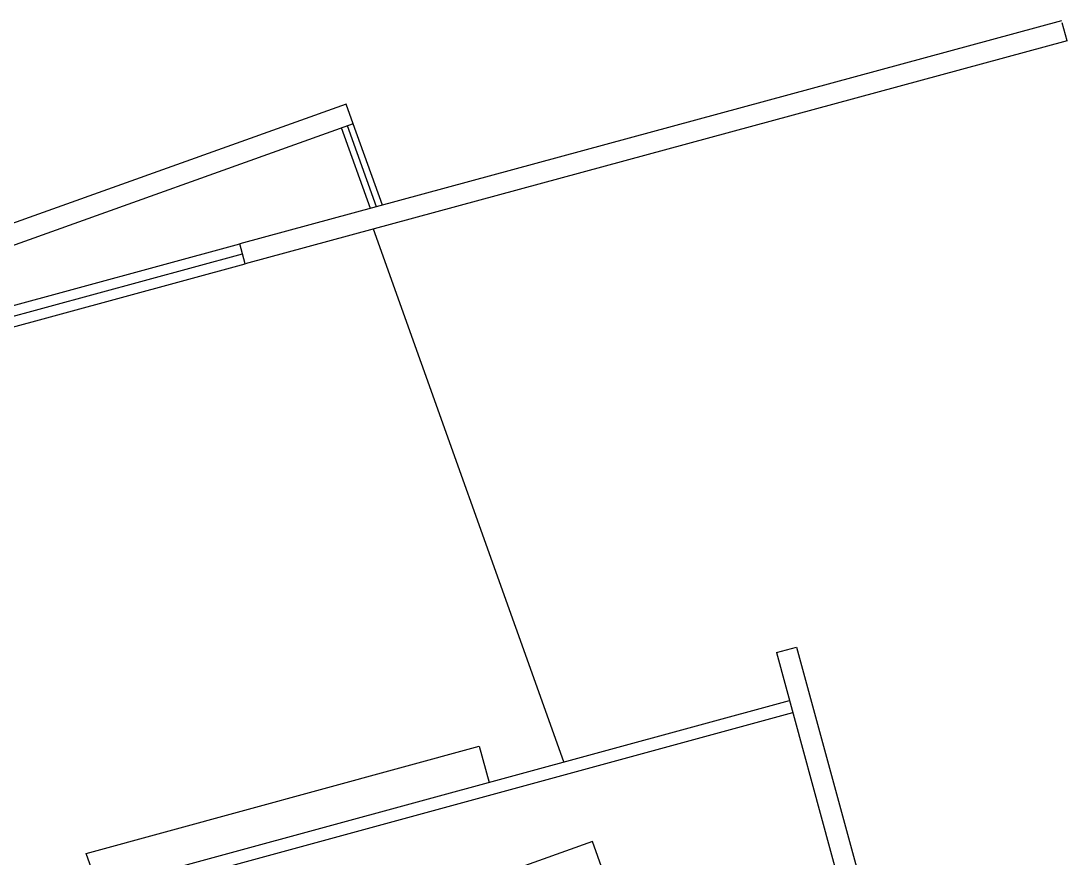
# Model space of a CAD drawing. Header units: inches. Extents: x 69213595 to 69219133, y 27671820 to 27676125.
# Drawn here: x 69215502 to 69216006, y 27675722 to 27676125 of the extents above; entities that cross this region are included whole.
import ezdxf

# ---------------------------------------------------------------- set-up
doc = ezdxf.new("R2010")
doc.units = ezdxf.units.IN
doc.header["$LTSCALE"] = 100
doc.header["$MEASUREMENT"] = 0
for name, color, linetype in [('A-FLOR', 3, 'CONTINUOUS'), ('A-GLAZ', 1, 'CONTINUOUS'), ('A-WALL', 5, 'CONTINUOUS')]:
    doc.layers.add(name, color=color, linetype=linetype)

msp = doc.modelspace()

# ---------------------------------------------------------------- linework, layer by layer
at = {"layer": 'A-FLOR'}
for p, q in [((69215763.74, 27675768.52), (69215672.02, 27676024.9)), ((69215722.93, 27675776.04), (69215727.67, 27675758.68))]:
    msp.add_line(p, q, dxfattribs=at)
for points in [[(69215565.37, 27675689.6), (69215557.28, 27675712.2), (69215872.27, 27675798.13)], [(69215571.02, 27675691.62), (69215565.11, 27675708.11), (69215873.85, 27675792.34)], [(69215548.42, 27675683.54), (69215533.78, 27675724.44), (69215722.93, 27675776.04)]]:
    msp.add_lwpolyline(points, dxfattribs=at)
at = {"layer": 'A-GLAZ'}
for p, q in [((69215670.58, 27676034.87), (69215656.7, 27676073.67)), ((69215673.49, 27676035.65), (69215659.52, 27676074.68)), ((69215676.39, 27676036.44), (69215662.35, 27676075.69)), ((69215468.77, 27675980.09), (69215607.75, 27676017.81)), ((69215470.08, 27675975.27), (69215609.05, 27676012.99)), ((69215471.39, 27675970.44), (69215610.36, 27676008.16))]:
    msp.add_line(p, q, dxfattribs=at)
at = {"layer": 'A-WALL'}
for p, q in [((69216003.24, 27676125.15), (69215607.75, 27676017.81)), ((69216005.86, 27676115.5), (69216003.5, 27676124.18)), ((69216005.86, 27676115.5), (69215610.36, 27676008.16)), ((69215658.98, 27676085.11), (69215411.11, 27675996.44)), ((69215662.35, 27676075.69), (69215658.98, 27676085.11)), ((69215662.35, 27676075.69), (69215462.25, 27676004.11)), ((69215610.36, 27676008.16), (69215607.75, 27676017.81)), ((69215865.98, 27675821.16), (69215875.63, 27675823.79)), ((69215875.63, 27675823.79), (69215919.98, 27675661.23)), ((69215865.98, 27675821.16), (69215910.33, 27675658.6)), ((69215777.43, 27675730.27), (69215599.26, 27675666.53)), ((69215813.89, 27675628.35), (69215777.43, 27675730.27))]:
    msp.add_line(p, q, dxfattribs=at)

doc.saveas('drawing.dxf')
